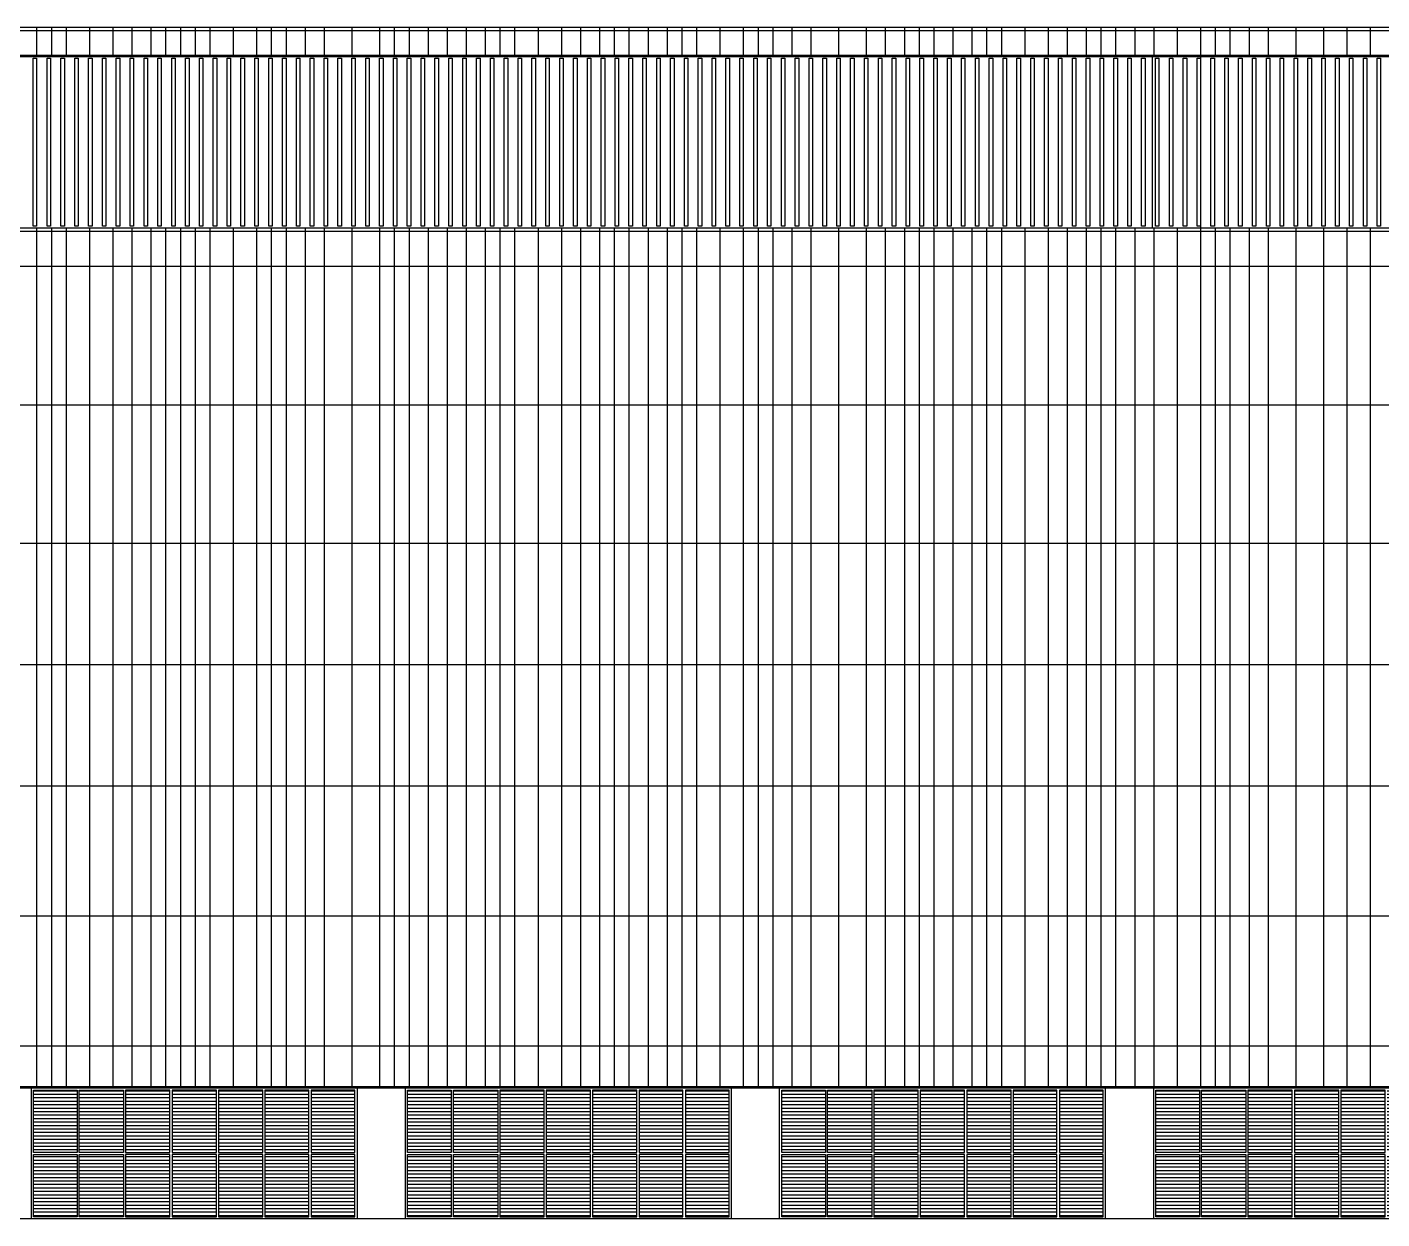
# Model space of a CAD drawing. Header units: millimetres. Extents: x 17311 to 801382, y -242618 to -104888.
# Drawn here: x 95470 to 134581, y -142488 to -108088 of the extents above; entities that cross this region are included whole.
import ezdxf

# ---------------------------------------------------------------- set-up
doc = ezdxf.new("R2010")
doc.units = ezdxf.units.MM
doc.header["$LTSCALE"] = 250
for name, color, linetype in [('A-ELE-252', 252, 'Continuous'), ('A-ELE-5', 5, 'Continuous'), ('A-ELE-7', 7, 'Continuous'), ('A-ELE-8', 8, 'Continuous')]:
    doc.layers.add(name, color=color, linetype=linetype)

# ---------------------------------------------------------------- blocks, each defined once
blk = doc.blocks.new('A$C1b60ea68')
at = {"layer": 'A-ELE-252'}
h = blk.add_hatch(dxfattribs=at)
h.set_pattern_fill('_USER', color=251, scale=100, pattern_type=0)
h.set_pattern_definition([(0, (-38347.62, -179688.93), (0, 100), [])])
h.paths.add_polyline_path([(-61780, 14670), (-61780, 16470), (-63040, 16470), (-63040, 14670)])
h.paths.add_polyline_path([(-60440, 14670), (-60440, 16470), (-61720, 16470), (-61720, 14670)])
h.paths.add_polyline_path([(-59040, 16470), (-59040, 14670), (-57760, 14670), (-57760, 16470)])
h.paths.add_polyline_path([(-59100, 14670), (-59100, 16470), (-60380, 16470), (-60380, 14670)])
h.paths.add_polyline_path([(-56420, 14670), (-56420, 16470), (-57700, 16470), (-57700, 14670)])
h.paths.add_polyline_path([(-55095, 14670), (-55095, 16470), (-56360, 16470), (-56360, 14670)])
h.paths.add_polyline_path([(-55020, 16470), (-55020, 14670), (-53760, 14670), (-53760, 16470)])
h.paths.add_polyline_path([(-55020, 14610), (-55020, 12810), (-53760, 12810), (-53760, 14610)])
h.paths.add_polyline_path([(-56360, 14610), (-56360, 12810), (-55095, 12810), (-55095, 14610)])
h.paths.add_polyline_path([(-57700, 14610), (-57700, 12810), (-56420, 12810), (-56420, 14610)])
h.paths.add_polyline_path([(-59040, 14610), (-59040, 12810), (-57760, 12810), (-57760, 14610)])
h.paths.add_polyline_path([(-60380, 14610), (-60380, 12810), (-59100, 12810), (-59100, 14610)])
h.paths.add_polyline_path([(-61780, 12810), (-61780, 14610), (-63040, 14610), (-63040, 12810)])
h.paths.add_polyline_path([(-61720, 14610), (-61720, 12810), (-60440, 12810), (-60440, 14610)])
h = blk.add_hatch(dxfattribs=at)
h.set_pattern_fill('_USER', color=251, scale=100, pattern_type=0)
h.set_pattern_definition([(0, (-27547.62, -179688.93), (0, 100), [])])
h.paths.add_polyline_path([(-50980, 14670), (-50980, 16470), (-52240, 16470), (-52240, 14670)])
h.paths.add_polyline_path([(-49640, 14670), (-49640, 16470), (-50920, 16470), (-50920, 14670)])
h.paths.add_polyline_path([(-48240, 16470), (-48240, 14670), (-46960, 14670), (-46960, 16470)])
h.paths.add_polyline_path([(-48300, 14670), (-48300, 16470), (-49580, 16470), (-49580, 14670)])
h.paths.add_polyline_path([(-45620, 14670), (-45620, 16470), (-46900, 16470), (-46900, 14670)])
h.paths.add_polyline_path([(-44295, 14670), (-44295, 16470), (-45560, 16470), (-45560, 14670)])
h.paths.add_polyline_path([(-44220, 16470), (-44220, 14670), (-42960, 14670), (-42960, 16470)])
h.paths.add_polyline_path([(-44220, 14610), (-44220, 12810), (-42960, 12810), (-42960, 14610)])
h.paths.add_polyline_path([(-45560, 14610), (-45560, 12810), (-44295, 12810), (-44295, 14610)])
h.paths.add_polyline_path([(-46900, 14610), (-46900, 12810), (-45620, 12810), (-45620, 14610)])
h.paths.add_polyline_path([(-48240, 14610), (-48240, 12810), (-46960, 12810), (-46960, 14610)])
h.paths.add_polyline_path([(-49580, 14610), (-49580, 12810), (-48300, 12810), (-48300, 14610)])
h.paths.add_polyline_path([(-50980, 12810), (-50980, 14610), (-52240, 14610), (-52240, 12810)])
h.paths.add_polyline_path([(-50920, 14610), (-50920, 12810), (-49640, 12810), (-49640, 14610)])
h = blk.add_hatch(dxfattribs=at)
h.set_pattern_fill('_USER', color=251, scale=100, pattern_type=0)
h.set_pattern_definition([(0, (-16747.62, -179688.93), (0, 100), [])])
h.paths.add_polyline_path([(-40180, 14670), (-40180, 16470), (-41440, 16470), (-41440, 14670)])
h.paths.add_polyline_path([(-38840, 14670), (-38840, 16470), (-40120, 16470), (-40120, 14670)])
h.paths.add_polyline_path([(-37440, 16470), (-37440, 14670), (-36160, 14670), (-36160, 16470)])
h.paths.add_polyline_path([(-37500, 14670), (-37500, 16470), (-38780, 16470), (-38780, 14670)])
h.paths.add_polyline_path([(-34820, 14670), (-34820, 16470), (-36100, 16470), (-36100, 14670)])
h.paths.add_polyline_path([(-33495, 14670), (-33495, 16470), (-34760, 16470), (-34760, 14670)])
h.paths.add_polyline_path([(-33420, 16470), (-33420, 14670), (-32160, 14670), (-32160, 16470)])
h.paths.add_polyline_path([(-33420, 14610), (-33420, 12810), (-32160, 12810), (-32160, 14610)])
h.paths.add_polyline_path([(-34760, 14610), (-34760, 12810), (-33495, 12810), (-33495, 14610)])
h.paths.add_polyline_path([(-36100, 14610), (-36100, 12810), (-34820, 12810), (-34820, 14610)])
h.paths.add_polyline_path([(-37440, 14610), (-37440, 12810), (-36160, 12810), (-36160, 14610)])
h.paths.add_polyline_path([(-38780, 14610), (-38780, 12810), (-37500, 12810), (-37500, 14610)])
h.paths.add_polyline_path([(-40180, 12810), (-40180, 14610), (-41440, 14610), (-41440, 12810)])
h.paths.add_polyline_path([(-40120, 14610), (-40120, 12810), (-38840, 12810), (-38840, 14610)])
h = blk.add_hatch(dxfattribs=at)
h.set_pattern_fill('_USER', color=251, scale=100, pattern_type=0)
h.set_pattern_definition([(0, (-5947.62, -179688.93), (0, 100), [])])
h.paths.add_polyline_path([(-29380, 14670), (-29380, 16470), (-30640, 16470), (-30640, 14670)])
h.paths.add_polyline_path([(-28040, 14670), (-28040, 16470), (-29320, 16470), (-29320, 14670)])
h.paths.add_polyline_path([(-26640, 16470), (-26640, 14670), (-25360, 14670), (-25360, 16470)])
h.paths.add_polyline_path([(-26700, 14670), (-26700, 16470), (-27980, 16470), (-27980, 14670)])
h.paths.add_polyline_path([(-24020, 14670), (-24020, 16470), (-25300, 16470), (-25300, 14670)])
h.paths.add_polyline_path([(-22695, 14670), (-22695, 16470), (-23960, 16470), (-23960, 14670)])
h.paths.add_polyline_path([(-22620, 16470), (-22620, 14670), (-21360, 14670), (-21360, 16470)])
h.paths.add_polyline_path([(-22620, 14610), (-22620, 12810), (-21360, 12810), (-21360, 14610)])
h.paths.add_polyline_path([(-23960, 14610), (-23960, 12810), (-22695, 12810), (-22695, 14610)])
h.paths.add_polyline_path([(-25300, 14610), (-25300, 12810), (-24020, 12810), (-24020, 14610)])
h.paths.add_polyline_path([(-26640, 14610), (-26640, 12810), (-25360, 12810), (-25360, 14610)])
h.paths.add_polyline_path([(-27980, 14610), (-27980, 12810), (-26700, 12810), (-26700, 14610)])
h.paths.add_polyline_path([(-29380, 12810), (-29380, 14610), (-30640, 14610), (-30640, 12810)])
h.paths.add_polyline_path([(-29320, 14610), (-29320, 12810), (-28040, 12810), (-28040, 14610)])
at = {"layer": 'A-ELE-5', "color": 251}
for p, q in [((-85250, 47150), (850, 47150)), ((-85250, 47050), (850, 47050)), ((-77350, 46340), (-7050, 46340)), ((-77350, 46300), (-7050, 46300)), ((-7050, 41350), (-77350, 41350)), ((-7050, 41250), (-77350, 41250))]:
    blk.add_line(p, q, dxfattribs=at)
at = {"layer": 'A-ELE-7', "color": 251}
for p, q in [((-62525, 47150), (-62525, 46300)), ((-61425, 47150), (-61425, 46300)), ((-60200, 47150), (-60200, 46300)), ((-59225, 47150), (-59225, 46300)), ((-58375, 47150), (-58375, 46300)), ((-57275, 47150), (-57275, 46300)), ((-56175, 47150), (-56175, 46300)), ((-55200, 47150), (-55200, 46300)), ((-53850, 47150), (-53850, 46300)), ((-52625, 47150), (-52625, 46300)), ((-51650, 47150), (-51650, 46300)), ((-50550, 47150), (-50550, 46300)), ((-49575, 47150), (-49575, 46300)), ((-48475, 47150), (-48475, 46300)), ((-47250, 47150), (-47250, 46300)), ((-46275, 47150), (-46275, 46300)), ((-45300, 47150), (-45300, 46300)), ((-44325, 47150), (-44325, 46300)), ((-43225, 47150), (-43225, 46300)), ((-42125, 47150), (-42125, 46300)), ((-41150, 47150), (-41150, 46300)), ((-39800, 47150), (-39800, 46300)), ((-38450, 47150), (-38450, 46300)), ((-37475, 47150), (-37475, 46300)), ((-36500, 47150), (-36500, 46300)), ((-35525, 47150), (-35525, 46300)), ((-34425, 47150), (-34425, 46300)), ((-33200, 47150), (-33200, 46300)), ((-32225, 47150), (-32225, 46300)), ((-31250, 47150), (-31250, 46300)), ((-30025, 47150), (-30025, 46300)), ((-28925, 47150), (-28925, 46300)), ((-27950, 47150), (-27950, 46300)), ((-26600, 47150), (-26600, 46300)), ((-25125, 47150), (-25125, 46300)), ((-62525, 41350), (-62525, 16530)), ((-61425, 41350), (-61425, 16530)), ((-60200, 41350), (-60200, 16530)), ((-59225, 41350), (-59225, 16530)), ((-58375, 41350), (-58375, 16530)), ((-57275, 41350), (-57275, 16530)), ((-56175, 41350), (-56175, 16530)), ((-55200, 41350), (-55200, 16530)), ((-53850, 41350), (-53850, 16530)), ((-52625, 41350), (-52625, 16530)), ((-51650, 41350), (-51650, 16530)), ((-50550, 41350), (-50550, 16530)), ((-49575, 41350), (-49575, 16530)), ((-48475, 41350), (-48475, 16530)), ((-47250, 41350), (-47250, 16530)), ((-46275, 41350), (-46275, 16530)), ((-45300, 41350), (-45300, 16530)), ((-44325, 41350), (-44325, 16530)), ((-43225, 41350), (-43225, 16530)), ((-42125, 41350), (-42125, 16530)), ((-41150, 41350), (-41150, 16530)), ((-39800, 41350), (-39800, 16530)), ((-38450, 41350), (-38450, 16530)), ((-37475, 41350), (-37475, 16530)), ((-36500, 41350), (-36500, 16530)), ((-35525, 41350), (-35525, 16530)), ((-34425, 41350), (-34425, 16530)), ((-33200, 41350), (-33200, 16530)), ((-32225, 41350), (-32225, 16530)), ((-31250, 41350), (-31250, 16530)), ((-30025, 41350), (-30025, 16530)), ((-28925, 41350), (-28925, 16530)), ((-27950, 41350), (-27950, 16530)), ((-26600, 41350), (-26600, 16530)), ((-25125, 41350), (-25125, 16530)), ((-74200, 16570), (-10200, 16570)), ((-74200, 16530), (-10200, 16530))]:
    blk.add_line(p, q, dxfattribs=at)
at = {"layer": 'A-ELE-7', "color": 251, "elevation": 0}
for points in [[(-63100, 12750), (-63100, 16530), (-53700, 16530), (-53700, 12750)], [(-52300, 12750), (-52300, 16530), (-42900, 16530), (-42900, 12750)], [(-41500, 12750), (-41500, 16530), (-32100, 16530), (-32100, 12750)], [(-30700, 12750), (-30700, 16530), (-21300, 16530), (-21300, 12750)]]:
    blk.add_lwpolyline(points, close=True, dxfattribs=at)
at = {"layer": 'A-ELE-8', "color": 251}
for p, q in [((-62950, 47150), (-62950, 46300)), ((-62100, 47150), (-62100, 46300)), ((-60750, 47150), (-60750, 46300)), ((-59650, 47150), (-59650, 46300)), ((-58800, 47150), (-58800, 46300)), ((-57950, 47150), (-57950, 46300)), ((-56600, 47150), (-56600, 46300)), ((-55750, 47150), (-55750, 46300)), ((-54650, 47150), (-54650, 46300)), ((-53050, 47150), (-53050, 46300)), ((-52200, 47150), (-52200, 46300)), ((-51100, 47150), (-51100, 46300)), ((-50000, 47150), (-50000, 46300)), ((-49150, 47150), (-49150, 46300)), ((-47800, 47150), (-47800, 46300)), ((-46700, 47150), (-46700, 46300)), ((-45850, 47150), (-45850, 46300)), ((-44750, 47150), (-44750, 46300)), ((-43900, 47150), (-43900, 46300)), ((-42550, 47150), (-42550, 46300)), ((-41700, 47150), (-41700, 46300)), ((-40600, 47150), (-40600, 46300)), ((-39000, 47150), (-39000, 46300)), ((-37900, 47150), (-37900, 46300)), ((-37050, 47150), (-37050, 46300)), ((-35950, 47150), (-35950, 46300)), ((-35100, 47150), (-35100, 46300)), ((-33750, 47150), (-33750, 46300)), ((-32650, 47150), (-32650, 46300)), ((-31800, 47150), (-31800, 46300)), ((-30700, 47150), (-30700, 46300)), ((-29350, 47150), (-29350, 16530)), ((-28500, 47150), (-28500, 46300)), ((-27400, 47150), (-27400, 46300)), ((-25800, 47150), (-25800, 46300)), ((-24450, 47150), (-24450, 46300)), ((-30750, 46300), (-30750, 41350)), ((-62950, 41350), (-62950, 16530)), ((-62100, 41350), (-62100, 16530)), ((-60750, 41350), (-60750, 16530)), ((-59650, 41350), (-59650, 16530)), ((-58800, 41350), (-58800, 16530)), ((-57950, 41350), (-57950, 16530)), ((-56600, 41350), (-56600, 16530)), ((-55750, 41350), (-55750, 16530)), ((-54650, 41350), (-54650, 16530)), ((-53050, 41350), (-53050, 16530)), ((-52200, 41350), (-52200, 16530)), ((-51100, 41350), (-51100, 16530)), ((-50000, 41350), (-50000, 16530)), ((-49150, 41350), (-49150, 16530)), ((-47800, 41350), (-47800, 16530)), ((-46700, 41350), (-46700, 16530)), ((-45850, 41350), (-45850, 16530)), ((-44750, 41350), (-44750, 16530)), ((-43900, 41350), (-43900, 16530)), ((-42550, 41350), (-42550, 16530)), ((-41700, 41350), (-41700, 16530)), ((-40600, 41350), (-40600, 16530)), ((-39000, 41350), (-39000, 16530)), ((-37900, 41350), (-37900, 16530)), ((-37050, 41350), (-37050, 16530)), ((-35950, 41350), (-35950, 16530)), ((-35100, 41350), (-35100, 16530)), ((-33750, 41350), (-33750, 16530)), ((-32650, 41350), (-32650, 16530)), ((-31800, 41350), (-31800, 16530)), ((-30700, 41350), (-30700, 16530)), ((-28500, 41350), (-28500, 16530)), ((-27400, 41350), (-27400, 16530)), ((-25800, 41350), (-25800, 16530)), ((-24450, 41350), (-24450, 16530)), ((-85250, 40250), (850, 40250)), ((-85250, 36250), (850, 36250)), ((-85250, 32250), (850, 32250)), ((-85250, 28750), (850, 28750)), ((-85250, 25250), (850, 25250)), ((-85250, 21500), (850, 21500)), ((-85250, 17750), (850, 17750))]:
    blk.add_line(p, q, dxfattribs=at)
at = {"layer": 'A-ELE-8', "color": 251, "elevation": 0}
for points in [[(-63050, 46250), (-62950, 46250), (-62950, 41400), (-63050, 41400)], [(-62650, 46250), (-62550, 46250), (-62550, 41400), (-62650, 41400)], [(-62250, 46250), (-62150, 46250), (-62150, 41400), (-62250, 41400)], [(-61850, 46250), (-61750, 46250), (-61750, 41400), (-61850, 41400)], [(-61450, 46250), (-61350, 46250), (-61350, 41400), (-61450, 41400)], [(-61050, 46250), (-60950, 46250), (-60950, 41400), (-61050, 41400)], [(-60650, 46250), (-60550, 46250), (-60550, 41400), (-60650, 41400)], [(-60250, 46250), (-60150, 46250), (-60150, 41400), (-60250, 41400)], [(-59850, 46250), (-59750, 46250), (-59750, 41400), (-59850, 41400)], [(-59450, 46250), (-59350, 46250), (-59350, 41400), (-59450, 41400)], [(-59050, 46250), (-58950, 46250), (-58950, 41400), (-59050, 41400)], [(-58650, 46250), (-58550, 46250), (-58550, 41400), (-58650, 41400)], [(-58250, 46250), (-58150, 46250), (-58150, 41400), (-58250, 41400)], [(-57850, 46250), (-57750, 46250), (-57750, 41400), (-57850, 41400)], [(-57450, 46250), (-57350, 46250), (-57350, 41400), (-57450, 41400)], [(-57050, 46250), (-56950, 46250), (-56950, 41400), (-57050, 41400)], [(-56650, 46250), (-56550, 46250), (-56550, 41400), (-56650, 41400)], [(-56250, 46250), (-56150, 46250), (-56150, 41400), (-56250, 41400)], [(-55850, 46250), (-55750, 46250), (-55750, 41400), (-55850, 41400)], [(-55450, 46250), (-55350, 46250), (-55350, 41400), (-55450, 41400)], [(-55050, 46250), (-54950, 46250), (-54950, 41400), (-55050, 41400)], [(-54650, 46250), (-54550, 46250), (-54550, 41400), (-54650, 41400)], [(-54250, 46250), (-54150, 46250), (-54150, 41400), (-54250, 41400)], [(-53850, 46250), (-53750, 46250), (-53750, 41400), (-53850, 41400)], [(-53450, 46250), (-53350, 46250), (-53350, 41400), (-53450, 41400)], [(-53050, 46250), (-52950, 46250), (-52950, 41400), (-53050, 41400)], [(-52650, 46250), (-52550, 46250), (-52550, 41400), (-52650, 41400)], [(-52250, 46250), (-52150, 46250), (-52150, 41400), (-52250, 41400)], [(-51850, 46250), (-51750, 46250), (-51750, 41400), (-51850, 41400)], [(-51450, 46250), (-51350, 46250), (-51350, 41400), (-51450, 41400)], [(-51050, 46250), (-50950, 46250), (-50950, 41400), (-51050, 41400)], [(-50650, 46250), (-50550, 46250), (-50550, 41400), (-50650, 41400)], [(-50250, 46250), (-50150, 46250), (-50150, 41400), (-50250, 41400)], [(-49850, 46250), (-49750, 46250), (-49750, 41400), (-49850, 41400)], [(-49450, 46250), (-49350, 46250), (-49350, 41400), (-49450, 41400)], [(-49050, 46250), (-48950, 46250), (-48950, 41400), (-49050, 41400)], [(-48650, 46250), (-48550, 46250), (-48550, 41400), (-48650, 41400)], [(-48250, 46250), (-48150, 46250), (-48150, 41400), (-48250, 41400)], [(-47850, 46250), (-47750, 46250), (-47750, 41400), (-47850, 41400)], [(-47450, 46250), (-47350, 46250), (-47350, 41400), (-47450, 41400)], [(-47050, 46250), (-46950, 46250), (-46950, 41400), (-47050, 41400)], [(-46650, 46250), (-46550, 46250), (-46550, 41400), (-46650, 41400)], [(-46250, 46250), (-46150, 46250), (-46150, 41400), (-46250, 41400)], [(-45850, 46250), (-45750, 46250), (-45750, 41400), (-45850, 41400)], [(-45450, 46250), (-45350, 46250), (-45350, 41400), (-45450, 41400)], [(-45050, 46250), (-44950, 46250), (-44950, 41400), (-45050, 41400)], [(-44650, 46250), (-44550, 46250), (-44550, 41400), (-44650, 41400)], [(-44250, 46250), (-44150, 46250), (-44150, 41400), (-44250, 41400)], [(-43850, 46250), (-43750, 46250), (-43750, 41400), (-43850, 41400)], [(-43450, 46250), (-43350, 46250), (-43350, 41400), (-43450, 41400)], [(-43050, 46250), (-42950, 46250), (-42950, 41400), (-43050, 41400)], [(-42650, 46250), (-42550, 46250), (-42550, 41400), (-42650, 41400)], [(-42250, 46250), (-42150, 46250), (-42150, 41400), (-42250, 41400)], [(-41850, 46250), (-41750, 46250), (-41750, 41400), (-41850, 41400)], [(-41450, 46250), (-41350, 46250), (-41350, 41400), (-41450, 41400)], [(-41050, 46250), (-40950, 46250), (-40950, 41400), (-41050, 41400)], [(-40650, 46250), (-40550, 46250), (-40550, 41400), (-40650, 41400)], [(-40250, 46250), (-40150, 46250), (-40150, 41400), (-40250, 41400)], [(-39850, 46250), (-39750, 46250), (-39750, 41400), (-39850, 41400)], [(-39450, 46250), (-39350, 46250), (-39350, 41400), (-39450, 41400)], [(-39050, 46250), (-38950, 46250), (-38950, 41400), (-39050, 41400)], [(-38650, 46250), (-38550, 46250), (-38550, 41400), (-38650, 41400)], [(-38250, 46250), (-38150, 46250), (-38150, 41400), (-38250, 41400)], [(-37850, 46250), (-37750, 46250), (-37750, 41400), (-37850, 41400)], [(-37450, 46250), (-37350, 46250), (-37350, 41400), (-37450, 41400)], [(-37050, 46250), (-36950, 46250), (-36950, 41400), (-37050, 41400)], [(-36650, 46250), (-36550, 46250), (-36550, 41400), (-36650, 41400)], [(-36250, 46250), (-36150, 46250), (-36150, 41400), (-36250, 41400)], [(-35850, 46250), (-35750, 46250), (-35750, 41400), (-35850, 41400)], [(-35450, 46250), (-35350, 46250), (-35350, 41400), (-35450, 41400)], [(-35050, 46250), (-34950, 46250), (-34950, 41400), (-35050, 41400)], [(-34650, 46250), (-34550, 46250), (-34550, 41400), (-34650, 41400)], [(-34250, 46250), (-34150, 46250), (-34150, 41400), (-34250, 41400)], [(-33850, 46250), (-33750, 46250), (-33750, 41400), (-33850, 41400)], [(-33450, 46250), (-33350, 46250), (-33350, 41400), (-33450, 41400)], [(-33050, 46250), (-32950, 46250), (-32950, 41400), (-33050, 41400)], [(-32650, 46250), (-32550, 46250), (-32550, 41400), (-32650, 41400)], [(-32250, 46250), (-32150, 46250), (-32150, 41400), (-32250, 41400)], [(-31850, 46250), (-31750, 46250), (-31750, 41400), (-31850, 41400)], [(-31450, 46250), (-31350, 46250), (-31350, 41400), (-31450, 41400)], [(-31050, 46250), (-30950, 46250), (-30950, 41400), (-31050, 41400)], [(-30650, 46250), (-30550, 46250), (-30550, 41400), (-30650, 41400)], [(-30250, 46250), (-30150, 46250), (-30150, 41400), (-30250, 41400)], [(-29850, 46250), (-29750, 46250), (-29750, 41400), (-29850, 41400)], [(-29450, 46250), (-29350, 46250), (-29350, 41400), (-29450, 41400)], [(-29050, 46250), (-28950, 46250), (-28950, 41400), (-29050, 41400)], [(-28650, 46250), (-28550, 46250), (-28550, 41400), (-28650, 41400)], [(-28250, 46250), (-28150, 46250), (-28150, 41400), (-28250, 41400)], [(-27850, 46250), (-27750, 46250), (-27750, 41400), (-27850, 41400)], [(-27450, 46250), (-27350, 46250), (-27350, 41400), (-27450, 41400)], [(-27050, 46250), (-26950, 46250), (-26950, 41400), (-27050, 41400)], [(-26650, 46250), (-26550, 46250), (-26550, 41400), (-26650, 41400)], [(-26250, 46250), (-26150, 46250), (-26150, 41400), (-26250, 41400)], [(-25850, 46250), (-25750, 46250), (-25750, 41400), (-25850, 41400)], [(-25450, 46250), (-25350, 46250), (-25350, 41400), (-25450, 41400)], [(-25050, 46250), (-24950, 46250), (-24950, 41400), (-25050, 41400)], [(-24650, 46250), (-24550, 46250), (-24550, 41400), (-24650, 41400)], [(-24250, 46250), (-24150, 46250), (-24150, 41400), (-24250, 41400)], [(-63040, 14670), (-63040, 16470), (-61780, 16470), (-61780, 14670)], [(-57760, 14670), (-57760, 16470), (-59040, 16470), (-59040, 14670)], [(-53760, 14670), (-53760, 16470), (-55020, 16470), (-55020, 14670)], [(-52240, 14670), (-52240, 16470), (-50980, 16470), (-50980, 14670)], [(-46960, 14670), (-46960, 16470), (-48240, 16470), (-48240, 14670)], [(-42960, 14670), (-42960, 16470), (-44220, 16470), (-44220, 14670)], [(-41440, 14670), (-41440, 16470), (-40180, 16470), (-40180, 14670)], [(-36160, 14670), (-36160, 16470), (-37440, 16470), (-37440, 14670)], [(-32160, 14670), (-32160, 16470), (-33420, 16470), (-33420, 14670)], [(-30640, 14670), (-30640, 16470), (-29380, 16470), (-29380, 14670)], [(-25360, 14670), (-25360, 16470), (-26640, 16470), (-26640, 14670)], [(-57760, 12810), (-57760, 14610), (-59040, 14610), (-59040, 12810)], [(-56420, 14610), (-57700, 14610), (-57700, 12810), (-56420, 12810)], [(-55095, 14610), (-56360, 14610), (-56360, 12810), (-55095, 12810)], [(-46960, 12810), (-46960, 14610), (-48240, 14610), (-48240, 12810)], [(-45620, 14610), (-46900, 14610), (-46900, 12810), (-45620, 12810)], [(-44295, 14610), (-45560, 14610), (-45560, 12810), (-44295, 12810)], [(-36160, 12810), (-36160, 14610), (-37440, 14610), (-37440, 12810)], [(-34820, 14610), (-36100, 14610), (-36100, 12810), (-34820, 12810)], [(-33495, 14610), (-34760, 14610), (-34760, 12810), (-33495, 12810)], [(-25360, 12810), (-25360, 14610), (-26640, 14610), (-26640, 12810)], [(-24020, 14610), (-25300, 14610), (-25300, 12810), (-24020, 12810)]]:
    blk.add_lwpolyline(points, close=True, dxfattribs=at)
for points in [[(-61720, 14670), (-61720, 16470), (-60440, 16470), (-60440, 14670), (-61720, 14670)], [(-59100, 16470), (-60380, 16470), (-60380, 14670), (-59100, 14670), (-59100, 16470)], [(-57700, 16470), (-57700, 14670), (-56420, 14670), (-56420, 16470), (-57700, 16470)], [(-56360, 16470), (-56360, 14670), (-55095, 14670), (-55095, 16470), (-56360, 16470)], [(-50920, 14670), (-50920, 16470), (-49640, 16470), (-49640, 14670), (-50920, 14670)], [(-48300, 16470), (-49580, 16470), (-49580, 14670), (-48300, 14670), (-48300, 16470)], [(-46900, 16470), (-46900, 14670), (-45620, 14670), (-45620, 16470), (-46900, 16470)], [(-45560, 16470), (-45560, 14670), (-44295, 14670), (-44295, 16470), (-45560, 16470)], [(-40120, 14670), (-40120, 16470), (-38840, 16470), (-38840, 14670), (-40120, 14670)], [(-37500, 16470), (-38780, 16470), (-38780, 14670), (-37500, 14670), (-37500, 16470)], [(-36100, 16470), (-36100, 14670), (-34820, 14670), (-34820, 16470), (-36100, 16470)], [(-34760, 16470), (-34760, 14670), (-33495, 14670), (-33495, 16470), (-34760, 16470)], [(-29320, 14670), (-29320, 16470), (-28040, 16470), (-28040, 14670), (-29320, 14670)], [(-26700, 16470), (-27980, 16470), (-27980, 14670), (-26700, 14670), (-26700, 16470)], [(-25300, 16470), (-25300, 14670), (-24020, 14670), (-24020, 16470), (-25300, 16470)], [(-61780, 14610), (-61780, 12810), (-63040, 12810), (-63040, 14610), (-61780, 14610)], [(-60440, 14610), (-60440, 12810), (-61720, 12810), (-61720, 14610), (-60440, 14610)], [(-60380, 14610), (-60380, 12810), (-59100, 12810)], [(-59100, 12810), (-59100, 14610), (-60380, 14610)], [(-55020, 14610), (-55020, 12810), (-53760, 12810), (-53760, 14610), (-55020, 14610)], [(-50980, 14610), (-50980, 12810), (-52240, 12810), (-52240, 14610), (-50980, 14610)], [(-49640, 14610), (-49640, 12810), (-50920, 12810), (-50920, 14610), (-49640, 14610)], [(-49580, 14610), (-49580, 12810), (-48300, 12810)], [(-48300, 12810), (-48300, 14610), (-49580, 14610)], [(-44220, 14610), (-44220, 12810), (-42960, 12810), (-42960, 14610), (-44220, 14610)], [(-40180, 14610), (-40180, 12810), (-41440, 12810), (-41440, 14610), (-40180, 14610)], [(-38840, 14610), (-38840, 12810), (-40120, 12810), (-40120, 14610), (-38840, 14610)], [(-38780, 14610), (-38780, 12810), (-37500, 12810)], [(-37500, 12810), (-37500, 14610), (-38780, 14610)], [(-33420, 14610), (-33420, 12810), (-32160, 12810), (-32160, 14610), (-33420, 14610)], [(-29380, 14610), (-29380, 12810), (-30640, 12810), (-30640, 14610), (-29380, 14610)], [(-28040, 14610), (-28040, 12810), (-29320, 12810), (-29320, 14610), (-28040, 14610)], [(-27980, 14610), (-27980, 12810), (-26700, 12810)], [(-26700, 12810), (-26700, 14610), (-27980, 14610)]]:
    blk.add_lwpolyline(points, dxfattribs=at)

msp = doc.modelspace()

# ---------------------------------------------------------------- linework, layer by layer
at = {"layer": 'A-ELE-8'}
msp.add_line((148495.3, -142488.1), (78765.3, -142488.1), dxfattribs=at)

# ---------------------------------------------------------------- block references
msp.add_blockref('A$C1b60ea68', (158695.3, -155238.1))

doc.saveas('drawing.dxf')
